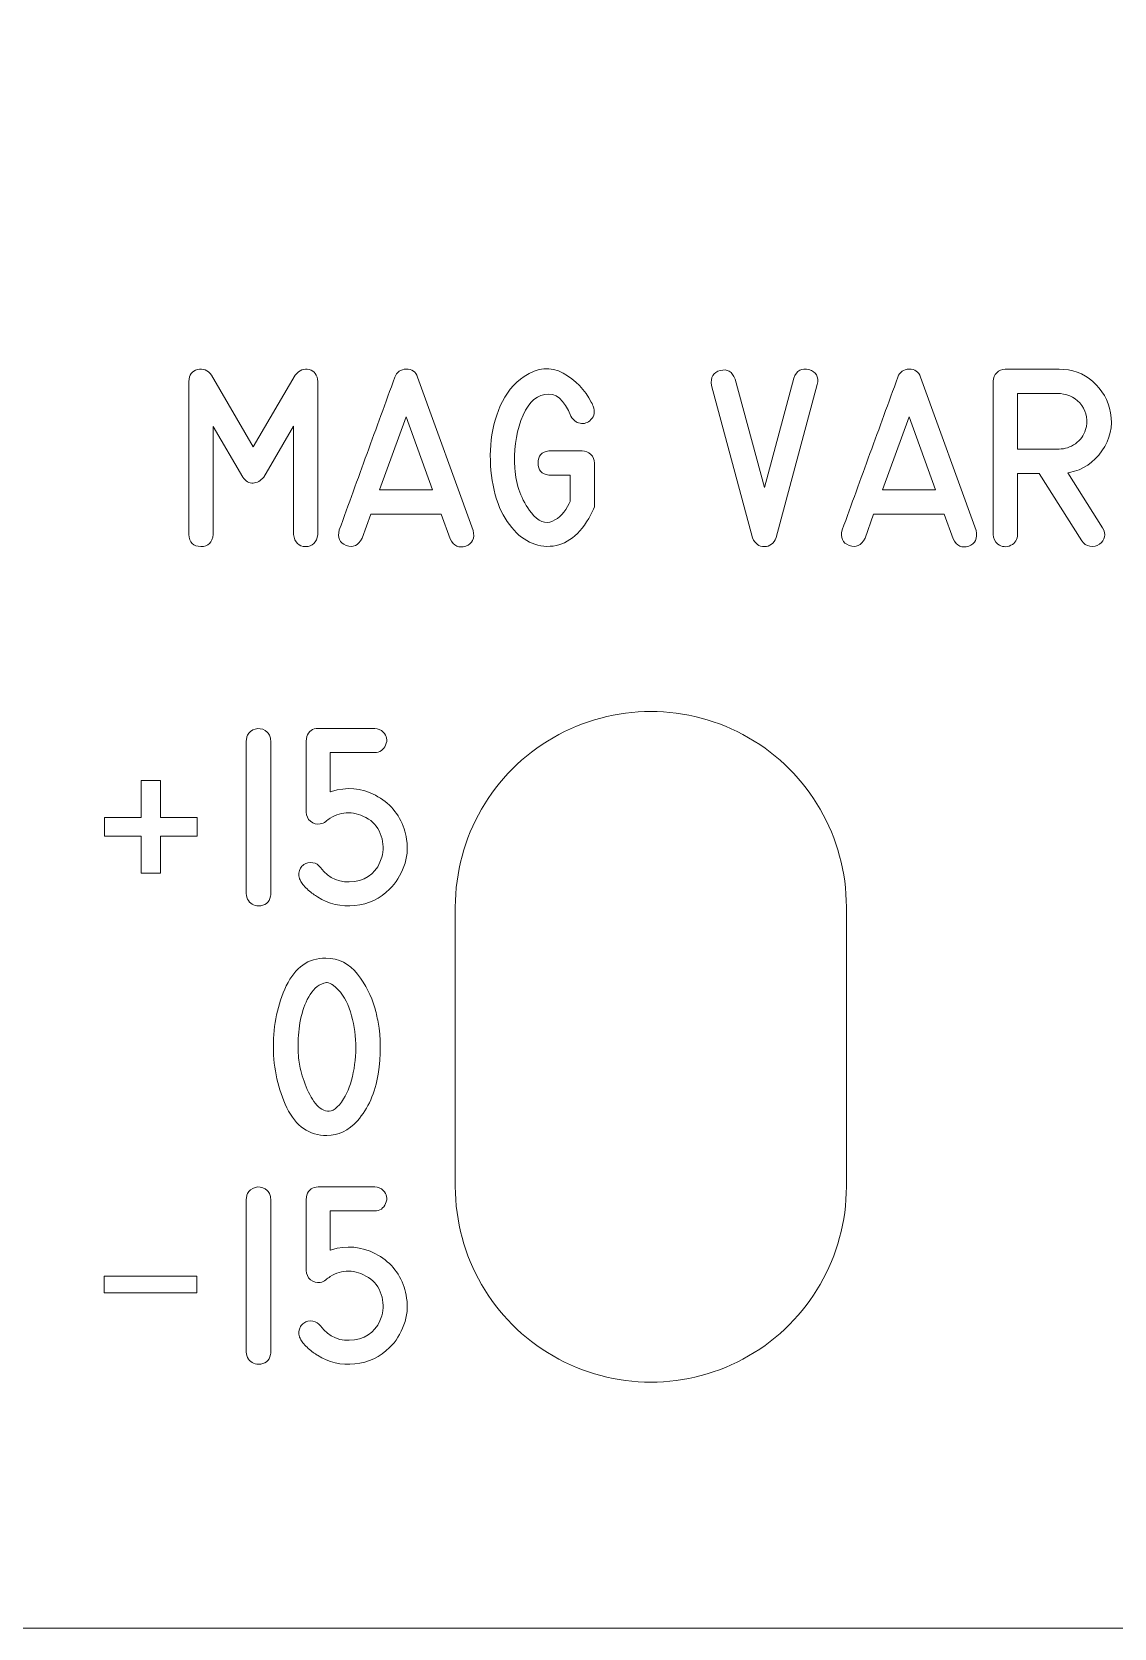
# Model space of a CAD drawing. Header units: millimetres. Extents: x -104 to 90, y -60 to 124.
# Drawn here: x -49.66 to -30.29, y 68.57 to 97.12 of the extents above; entities that cross this region are included whole.
import ezdxf

# ---------------------------------------------------------------- set-up
doc = ezdxf.new("R2010")
doc.units = ezdxf.units.MM
doc.header["$MEASUREMENT"] = 0
doc.layers.add('Cut', color=7, linetype='Continuous')
doc.layers.add('Engrave', color=7, linetype='Continuous')

msp = doc.modelspace()

# ---------------------------------------------------------------- linework, layer by layer
at = {"layer": 'Cut', "color": 250, "lineweight": 9}
for points, knots in [([(39.8308, 68.5664), (40.2289, 68.5666), (40.6106, 68.725), (40.8919, 69.0067), (40.8919, 69.0067), (41.1732, 69.2883), (41.3311, 69.6683), (41.3308, 70.0664), (41.3308, 70.0664), (41.3308, 70.0664), (41.3308, 74.5539), (41.3308, 74.5539), (41.3308, 74.5539), (41.3306, 74.9519), (41.1722, 75.3336), (40.8905, 75.6149), (40.8905, 75.6149), (40.6089, 75.8962), (40.2289, 76.0541), (39.8308, 76.0539), (39.8308, 76.0539), (39.8308, 76.0539), (37.3683, 76.0539), (37.3683, 76.0539), (37.3683, 76.0539), (35.2247, 76.0539), (33.244, 77.1975), (32.1722, 79.0539), (32.1722, 79.0539), (31.1004, 80.9103), (31.1004, 83.1975), (32.1722, 85.0539), (32.1722, 85.0539), (33.244, 86.9103), (35.2247, 88.0539), (37.3683, 88.0539), (37.3683, 88.0539), (37.3683, 88.0539), (39.8308, 88.0539), (39.8308, 88.0539), (39.8308, 88.0539), (40.2289, 88.0541), (40.6106, 88.2125), (40.8919, 88.4942), (40.8919, 88.4942), (41.1732, 88.7758), (41.3311, 89.1558), (41.3308, 89.5539), (41.3308, 89.5539), (41.3308, 89.5539), (41.3308, 103.1289), (41.3308, 103.1289), (41.3308, 103.1289), (41.3306, 103.5269), (41.1722, 103.9086), (40.8905, 104.1899), (40.8905, 104.1899), (40.6089, 104.4712), (40.2289, 104.6291), (39.8308, 104.6289), (39.8308, 104.6289), (39.8308, 104.6289), (37.3683, 104.6289), (37.3683, 104.6289), (37.3683, 104.6289), (35.2247, 104.6289), (33.244, 105.7725), (32.1722, 107.6289), (32.1722, 107.6289), (31.1004, 109.4853), (31.1004, 111.7725), (32.1722, 113.6289), (32.1722, 113.6289), (33.244, 115.4853), (35.2247, 116.6289), (37.3683, 116.6289), (37.3683, 116.6289), (37.3683, 116.6289), (39.8308, 116.6289), (39.8308, 116.6289), (39.8308, 116.6289), (40.2289, 116.6291), (40.6106, 116.7875), (40.8919, 117.0692), (40.8919, 117.0692), (41.1732, 117.3508), (41.3311, 117.7308), (41.3308, 118.1289), (41.3308, 118.1289), (41.3308, 118.1289), (41.3308, 122.6164), (41.3308, 122.6164), (41.3308, 122.6164), (41.3306, 123.0144), (41.1722, 123.3961), (40.8905, 123.6774), (40.8905, 123.6774), (40.6089, 123.9587), (40.2289, 124.1166), (39.8308, 124.1164), (39.8308, 124.1164), (39.8308, 124.1164), (-101.6192, 124.1164), (-101.6192, 124.1164), (-101.6192, 124.1164), (-102.0172, 124.1161), (-102.3989, 123.9577), (-102.6802, 123.6761), (-102.6802, 123.6761), (-102.9615, 123.3944), (-103.1194, 123.0144), (-103.1192, 122.6164), (-103.1192, 122.6164), (-103.1192, 122.6164), (-103.1192, 118.1289), (-103.1192, 118.1289), (-103.1192, 118.1289), (-103.1189, 117.7308), (-102.9605, 117.3491), (-102.6789, 117.0678), (-102.6789, 117.0678), (-102.3972, 116.7865), (-102.0172, 116.6286), (-101.6192, 116.6289), (-101.6192, 116.6289), (-101.6192, 116.6289), (-99.1567, 116.6289), (-99.1567, 116.6289), (-99.1567, 116.6289), (-97.0131, 116.6289), (-95.0323, 115.4853), (-93.9605, 113.6289), (-93.9605, 113.6289), (-92.8887, 111.7725), (-92.8887, 109.4853), (-93.9605, 107.6289), (-93.9605, 107.6289), (-95.0323, 105.7725), (-97.0131, 104.6289), (-99.1567, 104.6289), (-99.1567, 104.6289), (-99.1567, 104.6289), (-101.6192, 104.6289), (-101.6192, 104.6289), (-101.6192, 104.6289), (-102.0172, 104.6286), (-102.3989, 104.4702), (-102.6802, 104.1886), (-102.6802, 104.1886), (-102.9615, 103.9069), (-103.1194, 103.5269), (-103.1192, 103.1289), (-103.1192, 103.1289), (-103.1192, 103.1289), (-103.1192, 89.5539), (-103.1192, 89.5539), (-103.1192, 89.5539), (-103.1189, 89.1558), (-102.9605, 88.7741), (-102.6789, 88.4928), (-102.6789, 88.4928), (-102.3972, 88.2115), (-102.0172, 88.0536), (-101.6192, 88.0539), (-101.6192, 88.0539), (-101.6192, 88.0539), (-99.1567, 88.0539), (-99.1567, 88.0539), (-99.1567, 88.0539), (-97.0131, 88.0539), (-95.0323, 86.9103), (-93.9605, 85.0539), (-93.9605, 85.0539), (-92.8887, 83.1975), (-92.8887, 80.9103), (-93.9605, 79.0539), (-93.9605, 79.0539), (-95.0323, 77.1975), (-97.0131, 76.0539), (-99.1567, 76.0539), (-99.1567, 76.0539), (-99.1567, 76.0539), (-101.6192, 76.0539), (-101.6192, 76.0539), (-101.6192, 76.0539), (-102.0172, 76.0536), (-102.3989, 75.8952), (-102.6802, 75.6136), (-102.6802, 75.6136), (-102.9615, 75.3319), (-103.1194, 74.9519), (-103.1192, 74.5539), (-103.1192, 74.5539), (-103.1192, 74.5539), (-103.1192, 70.0664), (-103.1192, 70.0664), (-103.1192, 70.0664), (-103.1189, 69.6683), (-102.9605, 69.2866), (-102.6789, 69.0053), (-102.6789, 69.0053), (-102.3972, 68.724), (-102.0172, 68.5661), (-101.6192, 68.5664), (-101.6192, 68.5664), (-101.6192, 68.5664), (39.8308, 68.5664), (39.8308, 68.5664)], [0, 0, 0, 0, 0.0188679, 0.0188679, 0.0188679, 0.0188679, 0.0377358, 0.0377358, 0.0377358, 0.0377358, 0.0566038, 0.0566038, 0.0566038, 0.0566038, 0.0754717, 0.0754717, 0.0754717, 0.0754717, 0.0943396, 0.0943396, 0.0943396, 0.0943396, 0.1132075, 0.1132075, 0.1132075, 0.1132075, 0.1320755, 0.1320755, 0.1320755, 0.1320755, 0.1509434, 0.1509434, 0.1509434, 0.1509434, 0.1698113, 0.1698113, 0.1698113, 0.1698113, 0.1886792, 0.1886792, 0.1886792, 0.1886792, 0.2075472, 0.2075472, 0.2075472, 0.2075472, 0.2264151, 0.2264151, 0.2264151, 0.2264151, 0.245283, 0.245283, 0.245283, 0.245283, 0.2641509, 0.2641509, 0.2641509, 0.2641509, 0.2830189, 0.2830189, 0.2830189, 0.2830189, 0.3018868, 0.3018868, 0.3018868, 0.3018868, 0.3207547, 0.3207547, 0.3207547, 0.3207547, 0.3396226, 0.3396226, 0.3396226, 0.3396226, 0.3584906, 0.3584906, 0.3584906, 0.3584906, 0.3773585, 0.3773585, 0.3773585, 0.3773585, 0.3962264, 0.3962264, 0.3962264, 0.3962264, 0.4150943, 0.4150943, 0.4150943, 0.4150943, 0.4339623, 0.4339623, 0.4339623, 0.4339623, 0.4528302, 0.4528302, 0.4528302, 0.4528302, 0.4716981, 0.4716981, 0.4716981, 0.4716981, 0.490566, 0.490566, 0.490566, 0.490566, 0.509434, 0.509434, 0.509434, 0.509434, 0.5283019, 0.5283019, 0.5283019, 0.5283019, 0.5471698, 0.5471698, 0.5471698, 0.5471698, 0.5660377, 0.5660377, 0.5660377, 0.5660377, 0.5849057, 0.5849057, 0.5849057, 0.5849057, 0.6037736, 0.6037736, 0.6037736, 0.6037736, 0.6226415, 0.6226415, 0.6226415, 0.6226415, 0.6415094, 0.6415094, 0.6415094, 0.6415094, 0.6603774, 0.6603774, 0.6603774, 0.6603774, 0.6792453, 0.6792453, 0.6792453, 0.6792453, 0.6981132, 0.6981132, 0.6981132, 0.6981132, 0.7169811, 0.7169811, 0.7169811, 0.7169811, 0.7358491, 0.7358491, 0.7358491, 0.7358491, 0.754717, 0.754717, 0.754717, 0.754717, 0.7735849, 0.7735849, 0.7735849, 0.7735849, 0.7924528, 0.7924528, 0.7924528, 0.7924528, 0.8113208, 0.8113208, 0.8113208, 0.8113208, 0.8301887, 0.8301887, 0.8301887, 0.8301887, 0.8490566, 0.8490566, 0.8490566, 0.8490566, 0.8679245, 0.8679245, 0.8679245, 0.8679245, 0.8867925, 0.8867925, 0.8867925, 0.8867925, 0.9056604, 0.9056604, 0.9056604, 0.9056604, 0.9245283, 0.9245283, 0.9245283, 0.9245283, 0.9433962, 0.9433962, 0.9433962, 0.9433962, 0.9622642, 0.9622642, 0.9622642, 0.9622642, 1, 1, 1, 1]), ([(-42.0799, 81.4654), (-42.0799, 82.7158), (-41.4128, 83.8713), (-40.3299, 84.4965), (-40.3299, 84.4965), (-39.247, 85.1217), (-37.9128, 85.1217), (-36.8299, 84.4965), (-36.8299, 84.4965), (-35.747, 83.8713), (-35.0799, 82.7158), (-35.0799, 81.4654), (-35.0799, 81.4654), (-35.0799, 81.4654), (-35.0799, 76.4654), (-35.0799, 76.4654), (-35.0799, 76.4654), (-35.0799, 75.215), (-35.747, 74.0595), (-36.8299, 73.4343), (-36.8299, 73.4343), (-37.9128, 72.8091), (-39.247, 72.8091), (-40.3299, 73.4343), (-40.3299, 73.4343), (-41.4128, 74.0595), (-42.0799, 75.215), (-42.0799, 76.4654), (-42.0799, 76.4654), (-42.0799, 76.4654), (-42.0799, 81.4654), (-42.0799, 81.4654)], [0, 0, 0, 0, 0.1111111, 0.1111111, 0.1111111, 0.1111111, 0.2222222, 0.2222222, 0.2222222, 0.2222222, 0.3333333, 0.3333333, 0.3333333, 0.3333333, 0.4444444, 0.4444444, 0.4444444, 0.4444444, 0.5555556, 0.5555556, 0.5555556, 0.5555556, 0.6666667, 0.6666667, 0.6666667, 0.6666667, 0.7777778, 0.7777778, 0.7777778, 0.7777778, 1, 1, 1, 1])]:
    msp.add_open_spline(points, degree=3, knots=knots, dxfattribs=at)
at = {"layer": 'Engrave', "color": 240, "lineweight": 9}
for points, knots in [([(-44.5399, 88.1313), (-44.5627, 87.9868), (-44.6357, 87.9143), (-44.759, 87.9148), (-44.759, 87.9148), (-44.8828, 87.9154), (-44.9553, 87.9879), (-44.977, 88.1313), (-44.977, 88.1313), (-44.977, 88.1313), (-44.977, 90.0675), (-44.977, 90.0675), (-44.977, 90.0675), (-44.977, 90.0675), (-45.5088, 89.1578), (-45.5088, 89.1578), (-45.5088, 89.1578), (-45.5654, 89.0896), (-45.6289, 89.0536), (-45.6988, 89.0504), (-45.6988, 89.0504), (-45.7686, 89.0478), (-45.8305, 89.0832), (-45.8856, 89.1578), (-45.8856, 89.1578), (-45.8856, 89.1578), (-46.4142, 90.0632), (-46.4142, 90.0632), (-46.4142, 90.0632), (-46.4142, 90.0632), (-46.4126, 88.1313), (-46.4126, 88.1313), (-46.4126, 88.1313), (-46.429, 87.9879), (-46.5036, 87.9159), (-46.6365, 87.9164), (-46.6365, 87.9164), (-46.7693, 87.9169), (-46.8407, 87.9889), (-46.8513, 88.1313), (-46.8513, 88.1313), (-46.8513, 88.1313), (-46.8513, 90.8692), (-46.8513, 90.8692), (-46.8513, 90.8692), (-46.8428, 90.9882), (-46.791, 91.0591), (-46.6947, 91.0824), (-46.6947, 91.0824), (-46.5984, 91.1057), (-46.5147, 91.0729), (-46.4433, 90.984), (-46.4433, 90.984), (-46.4433, 90.984), (-45.6977, 89.7018), (-45.6977, 89.7018), (-45.6977, 89.7018), (-45.6977, 89.7018), (-44.9442, 90.984), (-44.9442, 90.984), (-44.9442, 90.984), (-44.8733, 91.0729), (-44.7902, 91.1052), (-44.6955, 91.0814), (-44.6955, 91.0814), (-44.6013, 91.0576), (-44.5489, 90.9872), (-44.5399, 90.8692), (-44.5399, 90.8692), (-44.5399, 90.8692), (-44.5399, 88.1313), (-44.5399, 88.1313)], [0, 0, 0, 0, 0.0526316, 0.0526316, 0.0526316, 0.0526316, 0.1052632, 0.1052632, 0.1052632, 0.1052632, 0.1578947, 0.1578947, 0.1578947, 0.1578947, 0.2105263, 0.2105263, 0.2105263, 0.2105263, 0.2631579, 0.2631579, 0.2631579, 0.2631579, 0.3157895, 0.3157895, 0.3157895, 0.3157895, 0.3684211, 0.3684211, 0.3684211, 0.3684211, 0.4210526, 0.4210526, 0.4210526, 0.4210526, 0.4736842, 0.4736842, 0.4736842, 0.4736842, 0.5263158, 0.5263158, 0.5263158, 0.5263158, 0.5789474, 0.5789474, 0.5789474, 0.5789474, 0.6315789, 0.6315789, 0.6315789, 0.6315789, 0.6842105, 0.6842105, 0.6842105, 0.6842105, 0.7368421, 0.7368421, 0.7368421, 0.7368421, 0.7894737, 0.7894737, 0.7894737, 0.7894737, 0.8421053, 0.8421053, 0.8421053, 0.8421053, 0.8947368, 0.8947368, 0.8947368, 0.8947368, 1, 1, 1, 1]), ([(-40.3944, 89.1933), (-40.3944, 89.1933), (-40.4082, 89.1949), (-40.4082, 89.1949), (-40.4082, 89.1949), (-40.5347, 89.2102), (-40.5976, 89.2822), (-40.5976, 89.4103), (-40.5976, 89.4103), (-40.5976, 89.5383), (-40.5347, 89.6103), (-40.4082, 89.6256), (-40.4082, 89.6256), (-40.4082, 89.6256), (-40.3944, 89.6288), (-40.3944, 89.6288), (-40.3944, 89.6288), (-40.3944, 89.6288), (-40.3807, 89.6288), (-40.3807, 89.6288), (-40.3807, 89.6288), (-40.3807, 89.6288), (-39.8087, 89.6288), (-39.8087, 89.6288), (-39.8087, 89.6288), (-39.7483, 89.6288), (-39.697, 89.6076), (-39.6541, 89.5648), (-39.6541, 89.5648), (-39.6113, 89.5219), (-39.5901, 89.4701), (-39.5901, 89.4103), (-39.5901, 89.4103), (-39.5901, 89.4103), (-39.5901, 88.6244), (-39.5901, 88.6244), (-39.5901, 88.6244), (-39.5901, 88.6244), (-39.6086, 88.5842), (-39.6086, 88.5842), (-39.6086, 88.5842), (-39.6086, 88.5842), (-39.6192, 88.5594), (-39.6192, 88.5594), (-39.6192, 88.5594), (-39.6192, 88.5594), (-39.6303, 88.5361), (-39.6303, 88.5361), (-39.6303, 88.5361), (-39.6303, 88.5361), (-39.6425, 88.5128), (-39.6425, 88.5128), (-39.6425, 88.5128), (-39.6425, 88.5128), (-39.6552, 88.4895), (-39.6552, 88.4895), (-39.6552, 88.4895), (-39.6552, 88.4895), (-39.6658, 88.4662), (-39.6658, 88.4662), (-39.6658, 88.4662), (-39.6658, 88.4662), (-39.6785, 88.4429), (-39.6785, 88.4429), (-39.6785, 88.4429), (-39.6785, 88.4429), (-39.6922, 88.4197), (-39.6922, 88.4197), (-39.6922, 88.4197), (-39.8928, 88.0789), (-40.142, 87.9122), (-40.4394, 87.9196), (-40.4394, 87.9196), (-40.7373, 87.9275), (-40.9871, 88.0958), (-41.1898, 88.4244), (-41.1898, 88.4244), (-41.2861, 88.5805), (-41.357, 88.7758), (-41.4036, 89.0113), (-41.4036, 89.0113), (-41.4501, 89.2462), (-41.4644, 89.4865), (-41.4454, 89.732), (-41.4454, 89.732), (-41.4269, 89.9775), (-41.3697, 90.2109), (-41.2745, 90.4326), (-41.2745, 90.4326), (-41.1787, 90.6543), (-41.0358, 90.8305), (-40.8458, 90.9607), (-40.8458, 90.9607), (-40.6077, 91.1221), (-40.3765, 91.1406), (-40.151, 91.0173), (-40.151, 91.0173), (-39.9256, 90.8935), (-39.7573, 90.7205), (-39.6457, 90.4972), (-39.6457, 90.4972), (-39.6457, 90.4972), (-39.6335, 90.4723), (-39.6335, 90.4723), (-39.6335, 90.4723), (-39.6335, 90.4723), (-39.624, 90.4506), (-39.624, 90.4506), (-39.624, 90.4506), (-39.624, 90.4506), (-39.6118, 90.4273), (-39.6118, 90.4273), (-39.6118, 90.4273), (-39.5764, 90.3294), (-39.5901, 90.249), (-39.652, 90.1871), (-39.652, 90.1871), (-39.7118, 90.1283), (-39.7769, 90.1061), (-39.8473, 90.1209), (-39.8473, 90.1209), (-39.9177, 90.1363), (-39.9716, 90.1775), (-40.0103, 90.2458), (-40.0103, 90.2458), (-40.1309, 90.5458), (-40.2865, 90.6766), (-40.4775, 90.6379), (-40.4775, 90.6379), (-40.668, 90.5998), (-40.8109, 90.4437), (-40.9062, 90.1701), (-40.9062, 90.1701), (-40.9993, 89.9056), (-41.0358, 89.6209), (-41.0162, 89.3166), (-41.0162, 89.3166), (-40.9966, 89.0123), (-40.8972, 88.7467), (-40.7183, 88.5207), (-40.7183, 88.5207), (-40.5955, 88.3625), (-40.4706, 88.3117), (-40.3431, 88.3683), (-40.3431, 88.3683), (-40.2161, 88.4255), (-40.1161, 88.5313), (-40.0426, 88.6864), (-40.0426, 88.6864), (-40.0426, 88.6864), (-40.0256, 88.7202), (-40.0256, 88.7202), (-40.0256, 88.7202), (-40.0256, 88.7202), (-40.0256, 89.1933), (-40.0256, 89.1933), (-40.0256, 89.1933), (-40.0256, 89.1933), (-40.3944, 89.1933), (-40.3944, 89.1933)], [0, 0, 0, 0, 0.0243902, 0.0243902, 0.0243902, 0.0243902, 0.0487805, 0.0487805, 0.0487805, 0.0487805, 0.0731707, 0.0731707, 0.0731707, 0.0731707, 0.097561, 0.097561, 0.097561, 0.097561, 0.1219512, 0.1219512, 0.1219512, 0.1219512, 0.1463415, 0.1463415, 0.1463415, 0.1463415, 0.1707317, 0.1707317, 0.1707317, 0.1707317, 0.195122, 0.195122, 0.195122, 0.195122, 0.2195122, 0.2195122, 0.2195122, 0.2195122, 0.2439024, 0.2439024, 0.2439024, 0.2439024, 0.2682927, 0.2682927, 0.2682927, 0.2682927, 0.2926829, 0.2926829, 0.2926829, 0.2926829, 0.3170732, 0.3170732, 0.3170732, 0.3170732, 0.3414634, 0.3414634, 0.3414634, 0.3414634, 0.3658537, 0.3658537, 0.3658537, 0.3658537, 0.3902439, 0.3902439, 0.3902439, 0.3902439, 0.4146341, 0.4146341, 0.4146341, 0.4146341, 0.4390244, 0.4390244, 0.4390244, 0.4390244, 0.4634146, 0.4634146, 0.4634146, 0.4634146, 0.4878049, 0.4878049, 0.4878049, 0.4878049, 0.5121951, 0.5121951, 0.5121951, 0.5121951, 0.5365854, 0.5365854, 0.5365854, 0.5365854, 0.5609756, 0.5609756, 0.5609756, 0.5609756, 0.5853659, 0.5853659, 0.5853659, 0.5853659, 0.6097561, 0.6097561, 0.6097561, 0.6097561, 0.6341463, 0.6341463, 0.6341463, 0.6341463, 0.6585366, 0.6585366, 0.6585366, 0.6585366, 0.6829268, 0.6829268, 0.6829268, 0.6829268, 0.7073171, 0.7073171, 0.7073171, 0.7073171, 0.7317073, 0.7317073, 0.7317073, 0.7317073, 0.7560976, 0.7560976, 0.7560976, 0.7560976, 0.7804878, 0.7804878, 0.7804878, 0.7804878, 0.804878, 0.804878, 0.804878, 0.804878, 0.8292683, 0.8292683, 0.8292683, 0.8292683, 0.8536585, 0.8536585, 0.8536585, 0.8536585, 0.8780488, 0.8780488, 0.8780488, 0.8780488, 0.902439, 0.902439, 0.902439, 0.902439, 0.9268293, 0.9268293, 0.9268293, 0.9268293, 0.9512195, 0.9512195, 0.9512195, 0.9512195, 1, 1, 1, 1]), ([(-37.4941, 90.7961), (-37.5137, 90.9433), (-37.4613, 91.0332), (-37.337, 91.066), (-37.337, 91.066), (-37.2121, 91.0994), (-37.1237, 91.047), (-37.0708, 90.9094), (-37.0708, 90.9094), (-37.0708, 90.9094), (-36.5485, 88.9748), (-36.5485, 88.9748), (-36.5485, 88.9748), (-36.5485, 88.9748), (-36.023, 90.9279), (-36.023, 90.9279), (-36.023, 90.9279), (-35.9701, 91.0676), (-35.8791, 91.1184), (-35.75, 91.0808), (-35.75, 91.0808), (-35.6209, 91.0433), (-35.5711, 90.9544), (-35.6013, 90.8147), (-35.6013, 90.8147), (-35.6013, 90.8147), (-36.339, 88.0757), (-36.339, 88.0757), (-36.339, 88.0757), (-36.3808, 87.9693), (-36.4495, 87.9154), (-36.5469, 87.9148), (-36.5469, 87.9148), (-36.6443, 87.9143), (-36.7147, 87.9662), (-36.7591, 88.0693), (-36.7591, 88.0693), (-36.7591, 88.0693), (-37.4941, 90.7961), (-37.4941, 90.7961)], [0, 0, 0, 0, 0.0909091, 0.0909091, 0.0909091, 0.0909091, 0.1818182, 0.1818182, 0.1818182, 0.1818182, 0.2727273, 0.2727273, 0.2727273, 0.2727273, 0.3636364, 0.3636364, 0.3636364, 0.3636364, 0.4545455, 0.4545455, 0.4545455, 0.4545455, 0.5454545, 0.5454545, 0.5454545, 0.5454545, 0.6363636, 0.6363636, 0.6363636, 0.6363636, 0.7272727, 0.7272727, 0.7272727, 0.7272727, 0.8181818, 0.8181818, 0.8181818, 0.8181818, 1, 1, 1, 1]), ([(-44.1568, 88.2133), (-43.9917, 88.6694), (-43.8261, 89.125), (-43.6604, 89.5801), (-43.6604, 89.5801), (-43.4943, 90.0352), (-43.3281, 90.4908), (-43.162, 90.9464), (-43.162, 90.9464), (-43.1276, 91.0406), (-43.0598, 91.0882), (-42.9588, 91.0893), (-42.9588, 91.0893), (-42.8572, 91.0904), (-42.7889, 91.0427), (-42.754, 90.9464), (-42.754, 90.9464), (-42.754, 90.9464), (-41.7602, 88.2059), (-41.7602, 88.2059), (-41.7602, 88.2059), (-41.7295, 88.0598), (-41.7739, 87.9662), (-41.8935, 87.9238), (-41.8935, 87.9238), (-42.0137, 87.881), (-42.1057, 87.9249), (-42.1714, 88.054), (-42.1714, 88.054), (-42.1714, 88.054), (-42.3306, 88.4974), (-42.3306, 88.4974), (-42.3306, 88.4974), (-42.3306, 88.4974), (-43.5943, 88.4974), (-43.5943, 88.4974), (-43.5943, 88.4974), (-43.5943, 88.4974), (-43.7493, 88.0646), (-43.7493, 88.0646), (-43.7493, 88.0646), (-43.8155, 87.9344), (-43.9097, 87.8921), (-44.0314, 87.9371), (-44.0314, 87.9371), (-44.1536, 87.9815), (-44.1954, 88.0741), (-44.1568, 88.2133)], [0, 0, 0, 0, 0.0769231, 0.0769231, 0.0769231, 0.0769231, 0.1538462, 0.1538462, 0.1538462, 0.1538462, 0.2307692, 0.2307692, 0.2307692, 0.2307692, 0.3076923, 0.3076923, 0.3076923, 0.3076923, 0.3846154, 0.3846154, 0.3846154, 0.3846154, 0.4615385, 0.4615385, 0.4615385, 0.4615385, 0.5384615, 0.5384615, 0.5384615, 0.5384615, 0.6153846, 0.6153846, 0.6153846, 0.6153846, 0.6923077, 0.6923077, 0.6923077, 0.6923077, 0.7692308, 0.7692308, 0.7692308, 0.7692308, 0.8461538, 0.8461538, 0.8461538, 0.8461538, 1, 1, 1, 1]), ([(-35.1547, 88.2133), (-34.9896, 88.6694), (-34.824, 89.125), (-34.6583, 89.5801), (-34.6583, 89.5801), (-34.4922, 90.0352), (-34.326, 90.4908), (-34.1599, 90.9464), (-34.1599, 90.9464), (-34.1255, 91.0406), (-34.0577, 91.0882), (-33.9567, 91.0893), (-33.9567, 91.0893), (-33.8551, 91.0904), (-33.7868, 91.0427), (-33.7519, 90.9464), (-33.7519, 90.9464), (-33.7519, 90.9464), (-32.7581, 88.2059), (-32.7581, 88.2059), (-32.7581, 88.2059), (-32.7274, 88.0598), (-32.7718, 87.9662), (-32.8914, 87.9238), (-32.8914, 87.9238), (-33.0116, 87.881), (-33.1036, 87.9249), (-33.1693, 88.054), (-33.1693, 88.054), (-33.1693, 88.054), (-33.3285, 88.4974), (-33.3285, 88.4974), (-33.3285, 88.4974), (-33.3285, 88.4974), (-34.5922, 88.4974), (-34.5922, 88.4974), (-34.5922, 88.4974), (-34.5922, 88.4974), (-34.7472, 88.0646), (-34.7472, 88.0646), (-34.7472, 88.0646), (-34.8134, 87.9344), (-34.9076, 87.8921), (-35.0293, 87.9371), (-35.0293, 87.9371), (-35.1515, 87.9815), (-35.1933, 88.0741), (-35.1547, 88.2133)], [0, 0, 0, 0, 0.0769231, 0.0769231, 0.0769231, 0.0769231, 0.1538462, 0.1538462, 0.1538462, 0.1538462, 0.2307692, 0.2307692, 0.2307692, 0.2307692, 0.3076923, 0.3076923, 0.3076923, 0.3076923, 0.3846154, 0.3846154, 0.3846154, 0.3846154, 0.4615385, 0.4615385, 0.4615385, 0.4615385, 0.5384615, 0.5384615, 0.5384615, 0.5384615, 0.6153846, 0.6153846, 0.6153846, 0.6153846, 0.6923077, 0.6923077, 0.6923077, 0.6923077, 0.7692308, 0.7692308, 0.7692308, 0.7692308, 0.8461538, 0.8461538, 0.8461538, 0.8461538, 1, 1, 1, 1]), ([(-30.4949, 88.2509), (-30.4287, 88.1339), (-30.4473, 88.036), (-30.5504, 87.9561), (-30.5504, 87.9561), (-30.6002, 87.9212), (-30.6573, 87.909), (-30.7219, 87.9207), (-30.7219, 87.9207), (-30.7865, 87.9318), (-30.8335, 87.964), (-30.8637, 88.0164), (-30.8637, 88.0164), (-30.8637, 88.0164), (-31.6278, 89.2245), (-31.6278, 89.2245), (-31.6278, 89.2245), (-31.6278, 89.2245), (-32.0157, 89.2245), (-32.0157, 89.2245), (-32.0157, 89.2245), (-32.0157, 89.2245), (-32.0157, 88.1328), (-32.0157, 88.1328), (-32.0157, 88.1328), (-32.0157, 88.0429), (-32.0565, 87.9783), (-32.1379, 87.9381), (-32.1379, 87.9381), (-32.22, 87.8984), (-32.2962, 87.9058), (-32.3676, 87.9609), (-32.3676, 87.9609), (-32.4242, 88.0032), (-32.4528, 88.0604), (-32.4528, 88.1328), (-32.4528, 88.1328), (-32.4528, 88.1328), (-32.4528, 90.8723), (-32.4528, 90.8723), (-32.4528, 90.8723), (-32.4528, 90.9321), (-32.4316, 90.9835), (-32.3898, 91.0258), (-32.3898, 91.0258), (-32.348, 91.0681), (-32.2967, 91.0893), (-32.2358, 91.0893), (-32.2358, 91.0893), (-32.2358, 91.0893), (-31.2733, 91.0893), (-31.2733, 91.0893), (-31.2733, 91.0893), (-31.0415, 91.0893), (-30.8404, 91.0157), (-30.67, 90.8686), (-30.67, 90.8686), (-30.4996, 90.721), (-30.3933, 90.5342), (-30.352, 90.3077), (-30.352, 90.3077), (-30.3086, 90.0648), (-30.3599, 89.8378), (-30.5065, 89.6267), (-30.5065, 89.6267), (-30.6526, 89.415), (-30.8468, 89.287), (-31.0886, 89.2415), (-31.0886, 89.2415), (-31.0886, 89.2415), (-31.1182, 89.2367), (-31.1182, 89.2367), (-31.1182, 89.2367), (-31.1182, 89.2367), (-30.4949, 88.2509), (-30.4949, 88.2509)], [0, 0, 0, 0, 0.05, 0.05, 0.05, 0.05, 0.1, 0.1, 0.1, 0.1, 0.15, 0.15, 0.15, 0.15, 0.2, 0.2, 0.2, 0.2, 0.25, 0.25, 0.25, 0.25, 0.3, 0.3, 0.3, 0.3, 0.35, 0.35, 0.35, 0.35, 0.4, 0.4, 0.4, 0.4, 0.45, 0.45, 0.45, 0.45, 0.5, 0.5, 0.5, 0.5, 0.55, 0.55, 0.55, 0.55, 0.6, 0.6, 0.6, 0.6, 0.65, 0.65, 0.65, 0.65, 0.7, 0.7, 0.7, 0.7, 0.75, 0.75, 0.75, 0.75, 0.8, 0.8, 0.8, 0.8, 0.85, 0.85, 0.85, 0.85, 0.9, 0.9, 0.9, 0.9, 1, 1, 1, 1]), ([(-31.2733, 89.66), (-31.1675, 89.66), (-31.0701, 89.6918), (-30.9807, 89.7563), (-30.9807, 89.7563), (-30.8912, 89.8204), (-30.8314, 89.904), (-30.8002, 90.0072), (-30.8002, 90.0072), (-30.7515, 90.1664), (-30.7738, 90.3104), (-30.8669, 90.439), (-30.8669, 90.439), (-30.96, 90.5675), (-31.0881, 90.6385), (-31.2511, 90.6522), (-31.2511, 90.6522), (-31.2511, 90.6522), (-32.0157, 90.6522), (-32.0157, 90.6522), (-32.0157, 90.6522), (-32.0157, 90.6522), (-32.0157, 89.66), (-32.0157, 89.66), (-32.0157, 89.66), (-32.0157, 89.66), (-31.2733, 89.66), (-31.2733, 89.66)], [0, 0, 0, 0, 0.125, 0.125, 0.125, 0.125, 0.25, 0.25, 0.25, 0.25, 0.375, 0.375, 0.375, 0.375, 0.5, 0.5, 0.5, 0.5, 0.625, 0.625, 0.625, 0.625, 0.75, 0.75, 0.75, 0.75, 1, 1, 1, 1]), ([(-42.4889, 88.9329), (-42.4889, 88.9329), (-42.9603, 90.2352), (-42.9603, 90.2352), (-42.9603, 90.2352), (-42.9603, 90.2352), (-43.4345, 88.9329), (-43.4345, 88.9329), (-43.4345, 88.9329), (-43.4345, 88.9329), (-42.4889, 88.9329), (-42.4889, 88.9329)], [0, 0, 0, 0, 0.25, 0.25, 0.25, 0.25, 0.5, 0.5, 0.5, 0.5, 1, 1, 1, 1]), ([(-42.9603, 90.2352), (-42.9603, 90.2352), (-42.4889, 88.9329), (-42.4889, 88.9329), (-42.4889, 88.9329), (-42.4889, 88.9329), (-42.9603, 90.2352), (-42.9603, 90.2352)], [0, 0, 0, 0, 0.3333333, 0.3333333, 0.3333333, 0.3333333, 1, 1, 1, 1]), ([(-33.4868, 88.9329), (-33.4868, 88.9329), (-33.9582, 90.2352), (-33.9582, 90.2352), (-33.9582, 90.2352), (-33.9582, 90.2352), (-34.4324, 88.9329), (-34.4324, 88.9329), (-34.4324, 88.9329), (-34.4324, 88.9329), (-33.4868, 88.9329), (-33.4868, 88.9329)], [0, 0, 0, 0, 0.25, 0.25, 0.25, 0.25, 0.5, 0.5, 0.5, 0.5, 1, 1, 1, 1]), ([(-33.9582, 90.2352), (-33.9582, 90.2352), (-33.4868, 88.9329), (-33.4868, 88.9329), (-33.4868, 88.9329), (-33.4868, 88.9329), (-33.9582, 90.2352), (-33.9582, 90.2352)], [0, 0, 0, 0, 0.3333333, 0.3333333, 0.3333333, 0.3333333, 1, 1, 1, 1]), ([(-45.3816, 81.706), (-45.3816, 81.6928), (-45.3832, 81.678), (-45.3864, 81.6626), (-45.3864, 81.6626), (-45.4113, 81.5457), (-45.4832, 81.4875), (-45.6034, 81.4875), (-45.6034, 81.4875), (-45.6912, 81.4875), (-45.7563, 81.5282), (-45.7986, 81.6097), (-45.7986, 81.6097), (-45.8081, 81.6256), (-45.8155, 81.6574), (-45.8219, 81.706), (-45.8219, 81.706), (-45.8219, 81.706), (-45.8219, 84.4408), (-45.8219, 84.4408), (-45.8219, 84.4408), (-45.8187, 84.4656), (-45.815, 84.4889), (-45.8103, 84.5111), (-45.8103, 84.5111), (-45.8055, 84.5334), (-45.7944, 84.5551), (-45.7769, 84.5757), (-45.7769, 84.5757), (-45.7356, 84.6265), (-45.6822, 84.654), (-45.6171, 84.6588), (-45.6171, 84.6588), (-45.552, 84.663), (-45.4959, 84.6424), (-45.4483, 84.5958), (-45.4483, 84.5958), (-45.4234, 84.5709), (-45.4076, 84.5471), (-45.4002, 84.5244), (-45.4002, 84.5244), (-45.3927, 84.5016), (-45.3869, 84.4741), (-45.3816, 84.4408), (-45.3816, 84.4408), (-45.3816, 84.4408), (-45.3816, 81.706), (-45.3816, 81.706)], [0, 0, 0, 0, 0.0769231, 0.0769231, 0.0769231, 0.0769231, 0.1538462, 0.1538462, 0.1538462, 0.1538462, 0.2307692, 0.2307692, 0.2307692, 0.2307692, 0.3076923, 0.3076923, 0.3076923, 0.3076923, 0.3846154, 0.3846154, 0.3846154, 0.3846154, 0.4615385, 0.4615385, 0.4615385, 0.4615385, 0.5384615, 0.5384615, 0.5384615, 0.5384615, 0.6153846, 0.6153846, 0.6153846, 0.6153846, 0.6923077, 0.6923077, 0.6923077, 0.6923077, 0.7692308, 0.7692308, 0.7692308, 0.7692308, 0.8461538, 0.8461538, 0.8461538, 0.8461538, 1, 1, 1, 1]), ([(-44.8424, 81.9262), (-44.8456, 81.9293), (-44.8508, 81.9378), (-44.8588, 81.9516), (-44.8588, 81.9516), (-44.8662, 81.9659), (-44.871, 81.9749), (-44.8715, 81.9791), (-44.8715, 81.9791), (-44.8905, 82.0431), (-44.8831, 82.104), (-44.8498, 82.1616), (-44.8498, 82.1616), (-44.8366, 82.1855), (-44.8175, 82.2066), (-44.7926, 82.2251), (-44.7926, 82.2251), (-44.7471, 82.2595), (-44.6942, 82.2712), (-44.6328, 82.2601), (-44.6328, 82.2601), (-44.572, 82.2495), (-44.5254, 82.2209), (-44.4937, 82.1743), (-44.4937, 82.1743), (-44.3407, 81.9696), (-44.1381, 81.886), (-43.8867, 81.9241), (-43.8867, 81.9241), (-43.6348, 81.9616), (-43.4718, 82.1056), (-43.3972, 82.3559), (-43.3972, 82.3559), (-43.3612, 82.4765), (-43.3639, 82.6035), (-43.4057, 82.7363), (-43.4057, 82.7363), (-43.448, 82.8691), (-43.5242, 82.9702), (-43.6348, 83.0395), (-43.6348, 83.0395), (-43.7544, 83.1147), (-43.8719, 83.1522), (-43.9867, 83.1522), (-43.9867, 83.1522), (-44.1063, 83.1522), (-44.2169, 83.1205), (-44.3185, 83.0565), (-44.3185, 83.0565), (-44.346, 83.0379), (-44.3725, 83.0189), (-44.3974, 82.9988), (-44.3974, 82.9988), (-44.4307, 82.9734), (-44.4635, 82.9575), (-44.4968, 82.9528), (-44.4968, 82.9528), (-44.563, 82.9411), (-44.6212, 82.957), (-44.672, 82.9998), (-44.672, 82.9998), (-44.7223, 83.0427), (-44.7477, 83.0977), (-44.7477, 83.1649), (-44.7477, 83.1649), (-44.7477, 83.1649), (-44.7477, 84.4471), (-44.7477, 84.4471), (-44.7477, 84.4471), (-44.7477, 84.4582), (-44.7461, 84.4715), (-44.7429, 84.4863), (-44.7429, 84.4863), (-44.7397, 84.5016), (-44.7381, 84.5111), (-44.7371, 84.5154), (-44.7371, 84.5154), (-44.7048, 84.6122), (-44.6371, 84.6609), (-44.5339, 84.6609), (-44.5339, 84.6609), (-44.5339, 84.6609), (-43.5232, 84.6609), (-43.5232, 84.6609), (-43.5232, 84.6609), (-43.5232, 84.6609), (-43.5232, 84.6609), (-43.5232, 84.6609), (-43.5232, 84.6609), (-43.4639, 84.6609), (-43.4131, 84.6392), (-43.3697, 84.5958), (-43.3697, 84.5958), (-43.3036, 84.5286), (-43.2893, 84.4514), (-43.3268, 84.3635), (-43.3268, 84.3635), (-43.3644, 84.2757), (-43.43, 84.2317), (-43.5232, 84.2317), (-43.5232, 84.2317), (-43.5232, 84.2317), (-44.3196, 84.2317), (-44.3196, 84.2317), (-44.3196, 84.2317), (-44.3196, 84.2317), (-44.3196, 83.5274), (-44.3196, 83.5274), (-44.3196, 83.5274), (-44.3196, 83.5274), (-44.3122, 83.5301), (-44.2968, 83.5354), (-44.2968, 83.5354), (-44.0259, 83.619), (-43.7639, 83.5957), (-43.5105, 83.465), (-43.5105, 83.465), (-43.2575, 83.3343), (-43.0855, 83.1337), (-42.9961, 82.8639), (-42.9961, 82.8639), (-42.9792, 82.8115), (-42.9644, 82.7474), (-42.9511, 82.6718), (-42.9511, 82.6718), (-42.9252, 82.512), (-42.9416, 82.3516), (-42.9998, 82.1918), (-42.9998, 82.1918), (-43.058, 82.0325), (-43.1438, 81.8965), (-43.2565, 81.7849), (-43.2565, 81.7849), (-43.4258, 81.6155), (-43.6332, 81.5187), (-43.8782, 81.4938), (-43.8782, 81.4938), (-44.1227, 81.469), (-44.346, 81.5198), (-44.5476, 81.6473), (-44.5476, 81.6473), (-44.5953, 81.6759), (-44.6498, 81.7177), (-44.7122, 81.7711), (-44.7122, 81.7711), (-44.7741, 81.8251), (-44.8175, 81.8764), (-44.8424, 81.9262)], [0, 0, 0, 0, 0.0263158, 0.0263158, 0.0263158, 0.0263158, 0.0526316, 0.0526316, 0.0526316, 0.0526316, 0.0789474, 0.0789474, 0.0789474, 0.0789474, 0.1052632, 0.1052632, 0.1052632, 0.1052632, 0.1315789, 0.1315789, 0.1315789, 0.1315789, 0.1578947, 0.1578947, 0.1578947, 0.1578947, 0.1842105, 0.1842105, 0.1842105, 0.1842105, 0.2105263, 0.2105263, 0.2105263, 0.2105263, 0.2368421, 0.2368421, 0.2368421, 0.2368421, 0.2631579, 0.2631579, 0.2631579, 0.2631579, 0.2894737, 0.2894737, 0.2894737, 0.2894737, 0.3157895, 0.3157895, 0.3157895, 0.3157895, 0.3421053, 0.3421053, 0.3421053, 0.3421053, 0.3684211, 0.3684211, 0.3684211, 0.3684211, 0.3947368, 0.3947368, 0.3947368, 0.3947368, 0.4210526, 0.4210526, 0.4210526, 0.4210526, 0.4473684, 0.4473684, 0.4473684, 0.4473684, 0.4736842, 0.4736842, 0.4736842, 0.4736842, 0.5, 0.5, 0.5, 0.5, 0.5263158, 0.5263158, 0.5263158, 0.5263158, 0.5526316, 0.5526316, 0.5526316, 0.5526316, 0.5789474, 0.5789474, 0.5789474, 0.5789474, 0.6052632, 0.6052632, 0.6052632, 0.6052632, 0.6315789, 0.6315789, 0.6315789, 0.6315789, 0.6578947, 0.6578947, 0.6578947, 0.6578947, 0.6842105, 0.6842105, 0.6842105, 0.6842105, 0.7105263, 0.7105263, 0.7105263, 0.7105263, 0.7368421, 0.7368421, 0.7368421, 0.7368421, 0.7631579, 0.7631579, 0.7631579, 0.7631579, 0.7894737, 0.7894737, 0.7894737, 0.7894737, 0.8157895, 0.8157895, 0.8157895, 0.8157895, 0.8421053, 0.8421053, 0.8421053, 0.8421053, 0.8684211, 0.8684211, 0.8684211, 0.8684211, 0.8947368, 0.8947368, 0.8947368, 0.8947368, 0.9210526, 0.9210526, 0.9210526, 0.9210526, 0.9473684, 0.9473684, 0.9473684, 0.9473684, 1, 1, 1, 1]), ([(-47.3582, 83.7275), (-47.3582, 83.7275), (-47.3582, 83.066), (-47.3582, 83.066), (-47.3582, 83.066), (-47.3582, 83.066), (-46.7034, 83.066), (-46.7034, 83.066), (-46.7034, 83.066), (-46.7034, 83.066), (-46.7034, 82.7363), (-46.7034, 82.7363), (-46.7034, 82.7363), (-46.7034, 82.7363), (-47.3582, 82.7363), (-47.3582, 82.7363), (-47.3582, 82.7363), (-47.3582, 82.7363), (-47.3582, 82.0748), (-47.3582, 82.0748), (-47.3582, 82.0748), (-47.3582, 82.0748), (-47.7013, 82.0748), (-47.7013, 82.0748), (-47.7013, 82.0748), (-47.7013, 82.0748), (-47.7013, 82.7363), (-47.7013, 82.7363), (-47.7013, 82.7363), (-47.7013, 82.7363), (-48.3606, 82.7363), (-48.3606, 82.7363), (-48.3606, 82.7363), (-48.3606, 82.7363), (-48.3606, 83.066), (-48.3606, 83.066), (-48.3606, 83.066), (-48.3606, 83.066), (-47.7013, 83.066), (-47.7013, 83.066), (-47.7013, 83.066), (-47.7013, 83.066), (-47.7013, 83.7275), (-47.7013, 83.7275), (-47.7013, 83.7275), (-47.7013, 83.7275), (-47.3582, 83.7275), (-47.3582, 83.7275)], [0, 0, 0, 0, 0.0769231, 0.0769231, 0.0769231, 0.0769231, 0.1538462, 0.1538462, 0.1538462, 0.1538462, 0.2307692, 0.2307692, 0.2307692, 0.2307692, 0.3076923, 0.3076923, 0.3076923, 0.3076923, 0.3846154, 0.3846154, 0.3846154, 0.3846154, 0.4615385, 0.4615385, 0.4615385, 0.4615385, 0.5384615, 0.5384615, 0.5384615, 0.5384615, 0.6153846, 0.6153846, 0.6153846, 0.6153846, 0.6923077, 0.6923077, 0.6923077, 0.6923077, 0.7692308, 0.7692308, 0.7692308, 0.7692308, 0.8461538, 0.8461538, 0.8461538, 0.8461538, 1, 1, 1, 1]), ([(-44.3976, 80.5529), (-44.1659, 80.5529), (-43.9769, 80.4566), (-43.8298, 80.2645), (-43.8298, 80.2645), (-43.6833, 80.0724), (-43.5817, 79.8772), (-43.5245, 79.6787), (-43.5245, 79.6787), (-43.5007, 79.5919), (-43.4801, 79.5009), (-43.4626, 79.4057), (-43.4626, 79.4057), (-43.4097, 79.1236), (-43.4097, 78.8146), (-43.4621, 78.4786), (-43.4621, 78.4786), (-43.5139, 78.1425), (-43.6377, 77.8642), (-43.833, 77.643), (-43.833, 77.643), (-43.9902, 77.4663), (-44.1722, 77.3779), (-44.3786, 77.3779), (-44.3786, 77.3779), (-44.6961, 77.3779), (-44.9347, 77.5435), (-45.094, 77.8743), (-45.094, 77.8743), (-45.2538, 78.205), (-45.3348, 78.5685), (-45.3358, 78.9654), (-45.3358, 78.9654), (-45.3374, 79.3623), (-45.2602, 79.7263), (-45.1046, 80.0571), (-45.1046, 80.0571), (-44.9485, 80.3878), (-44.7125, 80.5529), (-44.3976, 80.5529)], [0, 0, 0, 0, 0.0909091, 0.0909091, 0.0909091, 0.0909091, 0.1818182, 0.1818182, 0.1818182, 0.1818182, 0.2727273, 0.2727273, 0.2727273, 0.2727273, 0.3636364, 0.3636364, 0.3636364, 0.3636364, 0.4545455, 0.4545455, 0.4545455, 0.4545455, 0.5454545, 0.5454545, 0.5454545, 0.5454545, 0.6363636, 0.6363636, 0.6363636, 0.6363636, 0.7272727, 0.7272727, 0.7272727, 0.7272727, 0.8181818, 0.8181818, 0.8181818, 0.8181818, 1, 1, 1, 1]), ([(-44.3865, 80.1142), (-44.5093, 80.0894), (-44.6072, 80.019), (-44.6786, 79.9031), (-44.6786, 79.9031), (-44.7506, 79.7877), (-44.8035, 79.656), (-44.8379, 79.5078), (-44.8379, 79.5078), (-44.8718, 79.3602), (-44.8903, 79.2109), (-44.8935, 79.0601), (-44.8935, 79.0601), (-44.8966, 78.9093), (-44.8908, 78.7865), (-44.8765, 78.6924), (-44.8765, 78.6924), (-44.8638, 78.6035), (-44.8347, 78.4892), (-44.7882, 78.3489), (-44.7882, 78.3489), (-44.7416, 78.2092), (-44.6828, 78.0886), (-44.6119, 77.988), (-44.6119, 77.988), (-44.5416, 77.887), (-44.4606, 77.8293), (-44.3696, 77.8145), (-44.3696, 77.8145), (-44.2786, 77.7991), (-44.1817, 77.8727), (-44.0796, 78.0335), (-44.0796, 78.0335), (-44.0018, 78.1579), (-43.9441, 78.3156), (-43.906, 78.5066), (-43.906, 78.5066), (-43.8679, 78.6976), (-43.8542, 78.8929), (-43.8658, 79.0924), (-43.8658, 79.0924), (-43.8769, 79.2919), (-43.915, 79.4803), (-43.9796, 79.657), (-43.9796, 79.657), (-44.0441, 79.8338), (-44.1394, 79.9698), (-44.2659, 80.0661), (-44.2659, 80.0661), (-44.304, 80.0931), (-44.3399, 80.1089), (-44.3743, 80.1142), (-44.3743, 80.1142), (-44.3754, 80.1142), (-44.3765, 80.1142), (-44.378, 80.1142), (-44.378, 80.1142), (-44.3796, 80.1142), (-44.3823, 80.1142), (-44.3865, 80.1142)], [0, 0, 0, 0, 0.0625, 0.0625, 0.0625, 0.0625, 0.125, 0.125, 0.125, 0.125, 0.1875, 0.1875, 0.1875, 0.1875, 0.25, 0.25, 0.25, 0.25, 0.3125, 0.3125, 0.3125, 0.3125, 0.375, 0.375, 0.375, 0.375, 0.4375, 0.4375, 0.4375, 0.4375, 0.5, 0.5, 0.5, 0.5, 0.5625, 0.5625, 0.5625, 0.5625, 0.625, 0.625, 0.625, 0.625, 0.6875, 0.6875, 0.6875, 0.6875, 0.75, 0.75, 0.75, 0.75, 0.8125, 0.8125, 0.8125, 0.8125, 0.875, 0.875, 0.875, 0.875, 1, 1, 1, 1]), ([(-45.3816, 73.5048), (-45.3816, 73.4916), (-45.3832, 73.4768), (-45.3864, 73.4614), (-45.3864, 73.4614), (-45.4113, 73.3445), (-45.4832, 73.2863), (-45.6034, 73.2863), (-45.6034, 73.2863), (-45.6912, 73.2863), (-45.7563, 73.327), (-45.7986, 73.4085), (-45.7986, 73.4085), (-45.8081, 73.4244), (-45.8155, 73.4562), (-45.8219, 73.5048), (-45.8219, 73.5048), (-45.8219, 73.5048), (-45.8219, 76.2396), (-45.8219, 76.2396), (-45.8219, 76.2396), (-45.8187, 76.2644), (-45.815, 76.2877), (-45.8103, 76.3099), (-45.8103, 76.3099), (-45.8055, 76.3322), (-45.7944, 76.3539), (-45.7769, 76.3745), (-45.7769, 76.3745), (-45.7356, 76.4253), (-45.6822, 76.4528), (-45.6171, 76.4576), (-45.6171, 76.4576), (-45.552, 76.4618), (-45.4959, 76.4412), (-45.4483, 76.3946), (-45.4483, 76.3946), (-45.4234, 76.3697), (-45.4076, 76.3459), (-45.4002, 76.3232), (-45.4002, 76.3232), (-45.3927, 76.3004), (-45.3869, 76.2729), (-45.3816, 76.2396), (-45.3816, 76.2396), (-45.3816, 76.2396), (-45.3816, 73.5048), (-45.3816, 73.5048)], [0, 0, 0, 0, 0.0769231, 0.0769231, 0.0769231, 0.0769231, 0.1538462, 0.1538462, 0.1538462, 0.1538462, 0.2307692, 0.2307692, 0.2307692, 0.2307692, 0.3076923, 0.3076923, 0.3076923, 0.3076923, 0.3846154, 0.3846154, 0.3846154, 0.3846154, 0.4615385, 0.4615385, 0.4615385, 0.4615385, 0.5384615, 0.5384615, 0.5384615, 0.5384615, 0.6153846, 0.6153846, 0.6153846, 0.6153846, 0.6923077, 0.6923077, 0.6923077, 0.6923077, 0.7692308, 0.7692308, 0.7692308, 0.7692308, 0.8461538, 0.8461538, 0.8461538, 0.8461538, 1, 1, 1, 1]), ([(-44.8424, 73.725), (-44.8456, 73.7281), (-44.8508, 73.7366), (-44.8588, 73.7504), (-44.8588, 73.7504), (-44.8662, 73.7647), (-44.871, 73.7737), (-44.8715, 73.7779), (-44.8715, 73.7779), (-44.8905, 73.8419), (-44.8831, 73.9028), (-44.8498, 73.9604), (-44.8498, 73.9604), (-44.8366, 73.9843), (-44.8175, 74.0054), (-44.7926, 74.0239), (-44.7926, 74.0239), (-44.7471, 74.0583), (-44.6942, 74.07), (-44.6328, 74.0589), (-44.6328, 74.0589), (-44.572, 74.0483), (-44.5254, 74.0197), (-44.4937, 73.9731), (-44.4937, 73.9731), (-44.3407, 73.7684), (-44.1381, 73.6848), (-43.8867, 73.7229), (-43.8867, 73.7229), (-43.6348, 73.7604), (-43.4718, 73.9044), (-43.3972, 74.1547), (-43.3972, 74.1547), (-43.3612, 74.2753), (-43.3639, 74.4023), (-43.4057, 74.5351), (-43.4057, 74.5351), (-43.448, 74.6679), (-43.5242, 74.769), (-43.6348, 74.8383), (-43.6348, 74.8383), (-43.7544, 74.9135), (-43.8719, 74.951), (-43.9867, 74.951), (-43.9867, 74.951), (-44.1063, 74.951), (-44.2169, 74.9193), (-44.3185, 74.8553), (-44.3185, 74.8553), (-44.346, 74.8367), (-44.3725, 74.8177), (-44.3974, 74.7976), (-44.3974, 74.7976), (-44.4307, 74.7722), (-44.4635, 74.7563), (-44.4968, 74.7516), (-44.4968, 74.7516), (-44.563, 74.7399), (-44.6212, 74.7558), (-44.672, 74.7986), (-44.672, 74.7986), (-44.7223, 74.8415), (-44.7477, 74.8965), (-44.7477, 74.9637), (-44.7477, 74.9637), (-44.7477, 74.9637), (-44.7477, 76.2459), (-44.7477, 76.2459), (-44.7477, 76.2459), (-44.7477, 76.257), (-44.7461, 76.2703), (-44.7429, 76.2851), (-44.7429, 76.2851), (-44.7397, 76.3004), (-44.7381, 76.3099), (-44.7371, 76.3142), (-44.7371, 76.3142), (-44.7048, 76.411), (-44.6371, 76.4597), (-44.5339, 76.4597), (-44.5339, 76.4597), (-44.5339, 76.4597), (-43.5232, 76.4597), (-43.5232, 76.4597), (-43.5232, 76.4597), (-43.5232, 76.4597), (-43.5232, 76.4597), (-43.5232, 76.4597), (-43.5232, 76.4597), (-43.4639, 76.4597), (-43.4131, 76.438), (-43.3697, 76.3946), (-43.3697, 76.3946), (-43.3036, 76.3274), (-43.2893, 76.2502), (-43.3268, 76.1623), (-43.3268, 76.1623), (-43.3644, 76.0745), (-43.43, 76.0305), (-43.5232, 76.0305), (-43.5232, 76.0305), (-43.5232, 76.0305), (-44.3196, 76.0305), (-44.3196, 76.0305), (-44.3196, 76.0305), (-44.3196, 76.0305), (-44.3196, 75.3262), (-44.3196, 75.3262), (-44.3196, 75.3262), (-44.3196, 75.3262), (-44.3122, 75.3289), (-44.2968, 75.3342), (-44.2968, 75.3342), (-44.0259, 75.4178), (-43.7639, 75.3945), (-43.5105, 75.2638), (-43.5105, 75.2638), (-43.2575, 75.1331), (-43.0855, 74.9325), (-42.9961, 74.6627), (-42.9961, 74.6627), (-42.9792, 74.6103), (-42.9644, 74.5462), (-42.9511, 74.4706), (-42.9511, 74.4706), (-42.9252, 74.3108), (-42.9416, 74.1504), (-42.9998, 73.9906), (-42.9998, 73.9906), (-43.058, 73.8313), (-43.1438, 73.6953), (-43.2565, 73.5837), (-43.2565, 73.5837), (-43.4258, 73.4143), (-43.6332, 73.3175), (-43.8782, 73.2926), (-43.8782, 73.2926), (-44.1227, 73.2678), (-44.346, 73.3186), (-44.5476, 73.4461), (-44.5476, 73.4461), (-44.5953, 73.4747), (-44.6498, 73.5165), (-44.7122, 73.5699), (-44.7122, 73.5699), (-44.7741, 73.6239), (-44.8175, 73.6752), (-44.8424, 73.725)], [0, 0, 0, 0, 0.0263158, 0.0263158, 0.0263158, 0.0263158, 0.0526316, 0.0526316, 0.0526316, 0.0526316, 0.0789474, 0.0789474, 0.0789474, 0.0789474, 0.1052632, 0.1052632, 0.1052632, 0.1052632, 0.1315789, 0.1315789, 0.1315789, 0.1315789, 0.1578947, 0.1578947, 0.1578947, 0.1578947, 0.1842105, 0.1842105, 0.1842105, 0.1842105, 0.2105263, 0.2105263, 0.2105263, 0.2105263, 0.2368421, 0.2368421, 0.2368421, 0.2368421, 0.2631579, 0.2631579, 0.2631579, 0.2631579, 0.2894737, 0.2894737, 0.2894737, 0.2894737, 0.3157895, 0.3157895, 0.3157895, 0.3157895, 0.3421053, 0.3421053, 0.3421053, 0.3421053, 0.3684211, 0.3684211, 0.3684211, 0.3684211, 0.3947368, 0.3947368, 0.3947368, 0.3947368, 0.4210526, 0.4210526, 0.4210526, 0.4210526, 0.4473684, 0.4473684, 0.4473684, 0.4473684, 0.4736842, 0.4736842, 0.4736842, 0.4736842, 0.5, 0.5, 0.5, 0.5, 0.5263158, 0.5263158, 0.5263158, 0.5263158, 0.5526316, 0.5526316, 0.5526316, 0.5526316, 0.5789474, 0.5789474, 0.5789474, 0.5789474, 0.6052632, 0.6052632, 0.6052632, 0.6052632, 0.6315789, 0.6315789, 0.6315789, 0.6315789, 0.6578947, 0.6578947, 0.6578947, 0.6578947, 0.6842105, 0.6842105, 0.6842105, 0.6842105, 0.7105263, 0.7105263, 0.7105263, 0.7105263, 0.7368421, 0.7368421, 0.7368421, 0.7368421, 0.7631579, 0.7631579, 0.7631579, 0.7631579, 0.7894737, 0.7894737, 0.7894737, 0.7894737, 0.8157895, 0.8157895, 0.8157895, 0.8157895, 0.8421053, 0.8421053, 0.8421053, 0.8421053, 0.8684211, 0.8684211, 0.8684211, 0.8684211, 0.8947368, 0.8947368, 0.8947368, 0.8947368, 0.9210526, 0.9210526, 0.9210526, 0.9210526, 0.9473684, 0.9473684, 0.9473684, 0.9473684, 1, 1, 1, 1]), ([(-48.3632, 74.5648), (-48.3632, 74.5648), (-48.3632, 74.8648), (-48.3632, 74.8648), (-48.3632, 74.8648), (-48.3632, 74.8648), (-46.706, 74.8648), (-46.706, 74.8648), (-46.706, 74.8648), (-46.706, 74.8648), (-46.706, 74.5648), (-46.706, 74.5648), (-46.706, 74.5648), (-46.706, 74.5648), (-48.3632, 74.5648), (-48.3632, 74.5648)], [0, 0, 0, 0, 0.2, 0.2, 0.2, 0.2, 0.4, 0.4, 0.4, 0.4, 0.6, 0.6, 0.6, 0.6, 1, 1, 1, 1])]:
    msp.add_open_spline(points, degree=3, knots=knots, dxfattribs=at)

doc.saveas('drawing.dxf')
